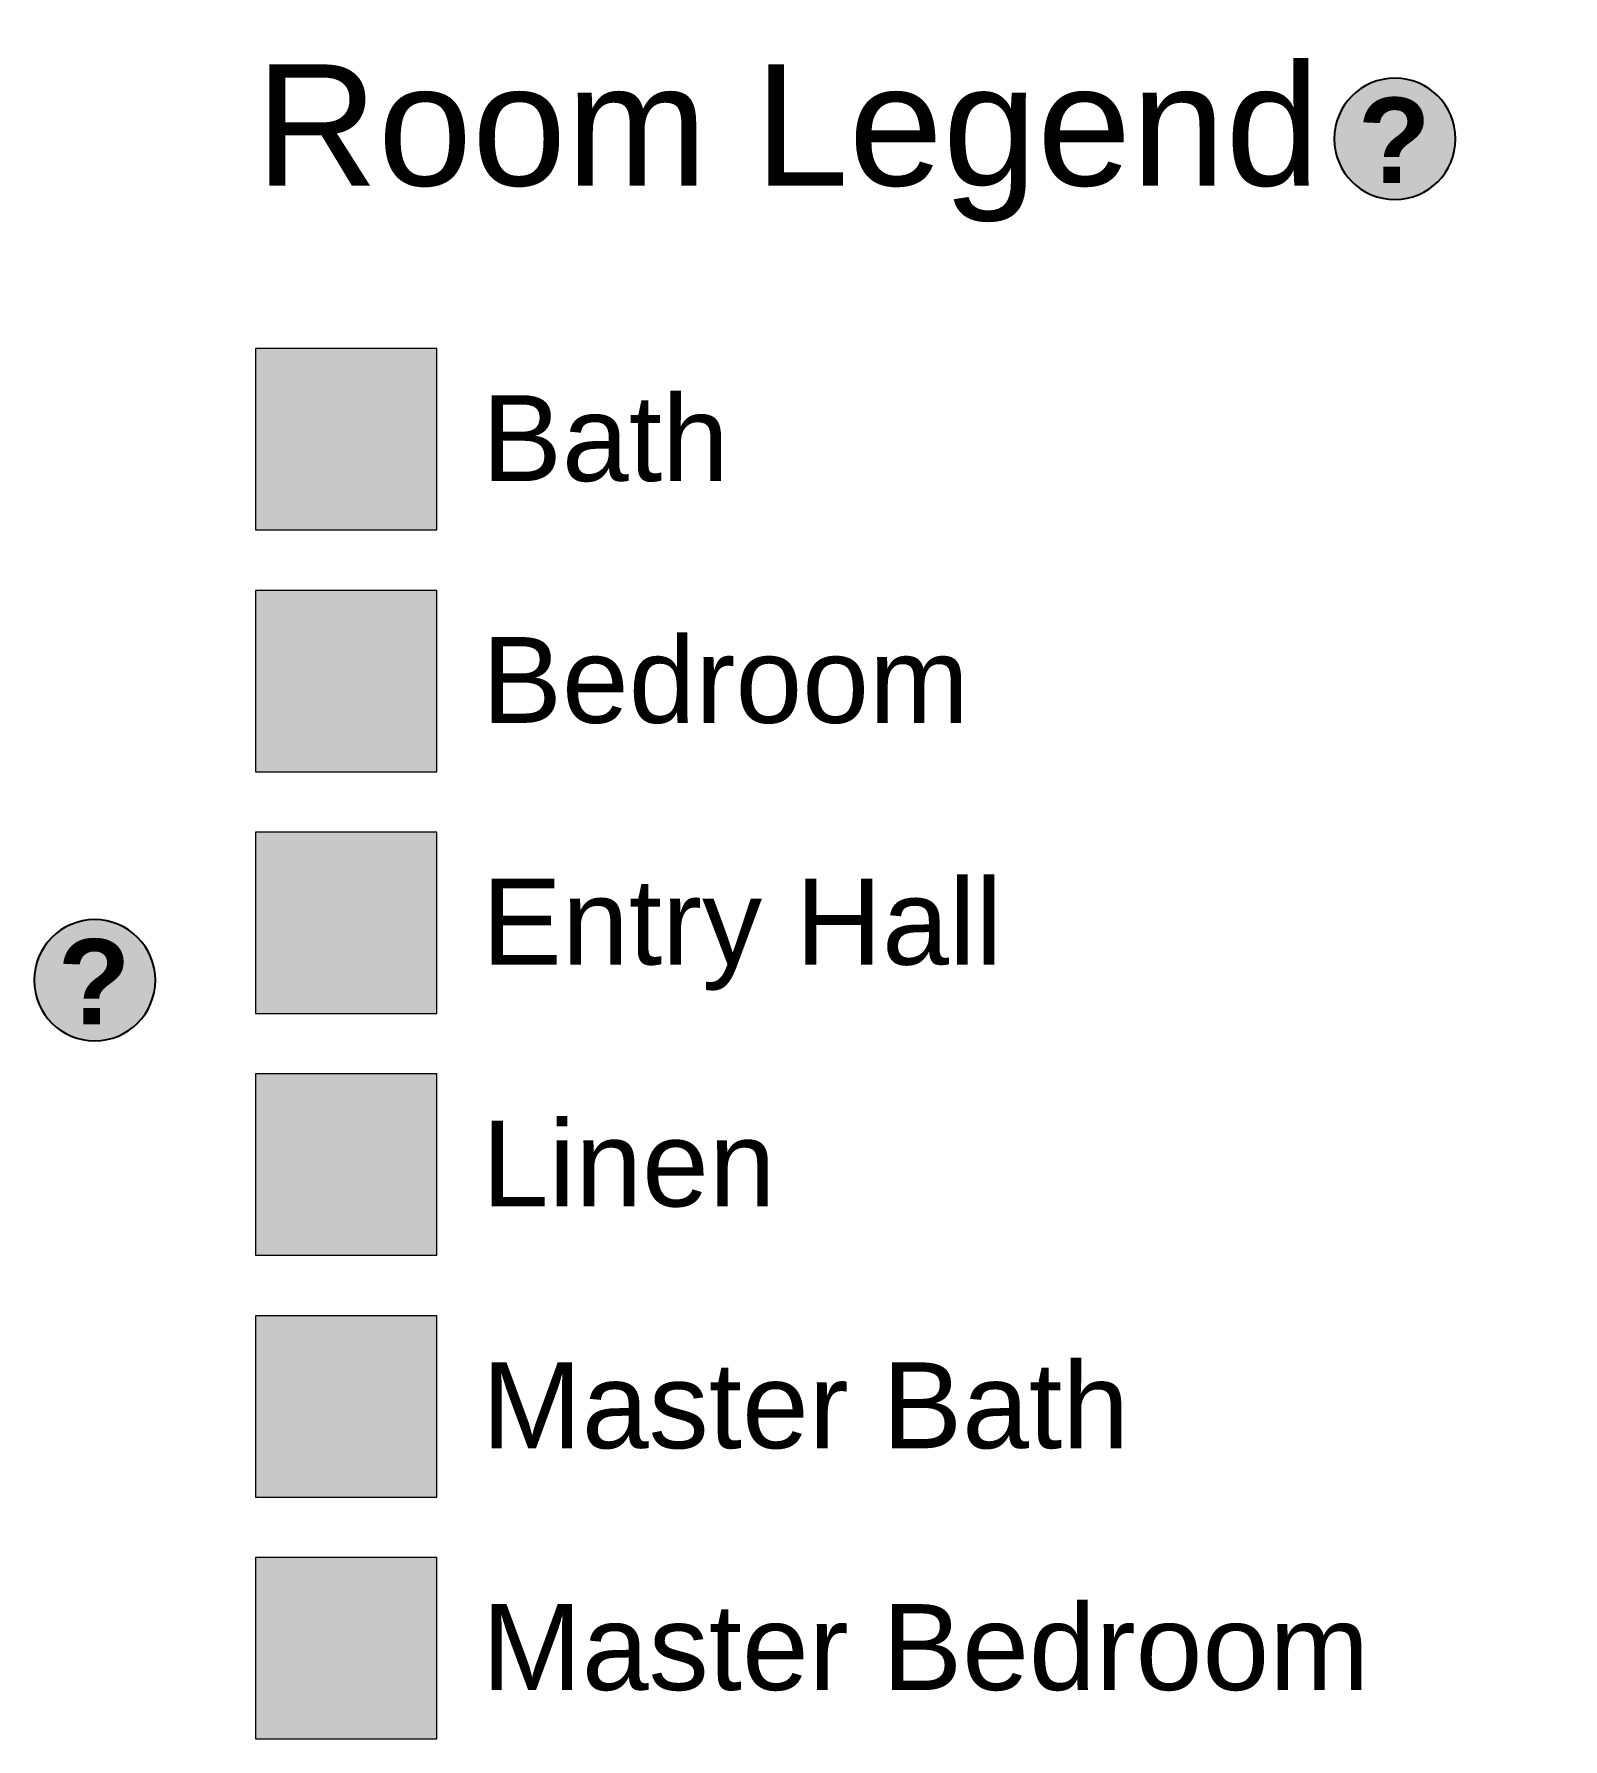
# Model space of a CAD drawing. Header units: millimetres. Extents: x -14653 to 55044, y -19588 to 11008.
# Drawn here: x 31381 to 39386, y -13687 to -4756 of the extents above; entities that cross this region are included whole.
import ezdxf

# ---------------------------------------------------------------- set-up
doc = ezdxf.new("R2010")
doc.units = ezdxf.units.MM
doc.layers.add('A-ANNO-NOTE', color=131, linetype='Continuous', lineweight=9)
doc.layers.add('G-ANNO-LEGN', color=5, linetype='Continuous', lineweight=9)
doc.styles.add('Arial_1', font='arial.ttf', dxfattribs={"height": 450})
doc.styles.add('Arial_6', font='arial.ttf', dxfattribs={"height": 635})
doc.styles.add('Arial_B', font='arialbd.ttf', dxfattribs={"height": 4.464844})

# ---------------------------------------------------------------- blocks, each defined once
blk = doc.blocks.new('Help Button - Select for Help Link-961908-Level 2')
at = {"layer": 'A-ANNO-NOTE'}
h = blk.add_hatch(color=256, dxfattribs=at)
edge = h.paths.add_edge_path(flags=0)
edge.add_arc((0, 0), 3.175, 0, 180)
edge.add_arc((0, 0), 3.175, 180, 360)
at = {"layer": 'A-ANNO-NOTE', "lineweight": 25}
for start, end in [(360, 180), (180, 360)]:
    blk.add_arc((0, 0), 3.175, start, end, dxfattribs=at)
at = {"layer": 'A-ANNO-NOTE', "insert": (-1.939, 2.156), "char_height": 4.46484, "width": 4.56962, "attachment_point": 1, "style": 'Arial_B'}
blk.add_mtext('\\fArial|b1|i0|c0|p34|;?', dxfattribs=at)

msp = doc.modelspace()

# ---------------------------------------------------------------- hatches: boundary and pattern name
at = {"layer": 'G-ANNO-LEGN'}
for color, points in [(253, [(32540, -6403.6), (33490, -6403.6), (33490, -7353.6), (32540, -7353.6)]), (254, [(32540, -7670.3), (33490, -7670.3), (33490, -8620.3), (32540, -8620.3)]), (41, [(32540, -8937), (33490, -8937), (33490, -9887), (32540, -9887)]), (133, [(32540, -10203.6), (33490, -10203.6), (33490, -11153.6), (32540, -11153.6)]), (213, [(32540, -11470.3), (33490, -11470.3), (33490, -12420.3), (32540, -12420.3)]), (173, [(32540, -12737), (33490, -12737), (33490, -13687), (32540, -13687)])]:
    msp.add_hatch(color=color, dxfattribs=at).paths.add_polyline_path(points, flags=0)

# ---------------------------------------------------------------- linework, layer by layer
for p, q in [((32540, -6403.6), (32540, -7353.6)), ((33490, -6403.6), (32540, -6403.6)), ((33490, -7353.6), (33490, -6403.6)), ((32540, -7353.6), (33490, -7353.6)), ((32540, -7670.3), (32540, -8620.3)), ((33490, -7670.3), (32540, -7670.3)), ((33490, -8620.3), (33490, -7670.3)), ((32540, -8620.3), (33490, -8620.3)), ((32540, -8937), (32540, -9887)), ((33490, -8937), (32540, -8937)), ((33490, -9887), (33490, -8937)), ((32540, -9887), (33490, -9887)), ((32540, -10203.6), (32540, -11153.6)), ((33490, -10203.6), (32540, -10203.6)), ((33490, -11153.6), (33490, -10203.6)), ((32540, -11153.6), (33490, -11153.6)), ((32540, -11470.3), (32540, -12420.3)), ((33490, -11470.3), (32540, -11470.3)), ((33490, -12420.3), (33490, -11470.3)), ((32540, -12420.3), (33490, -12420.3)), ((32540, -12737), (32540, -13687)), ((33490, -12737), (32540, -12737)), ((33490, -13687), (33490, -12737)), ((32540, -13687), (33490, -13687))]:
    msp.add_line(p, q, dxfattribs=at)

# ---------------------------------------------------------------- block references
at = {"layer": 'A-ANNO-NOTE', "xscale": 100, "yscale": 100, "zscale": 100}
msp.add_blockref('Help Button - Select for Help Link-961908-Level 2', (31698.1, -9712.6), dxfattribs=at)

# ---------------------------------------------------------------- texts
at = {"layer": 'G-ANNO-LEGN', "attachment_point": 1, "line_spacing_factor": 0.941778, "bg_fill": 3, "box_fill_scale": 1.25, "bg_fill_color": 256, "bg_fill_true_color": 13158600, "bg_fill_transparency": 0}
for s, insert, char_height, width, style in [('Room Legend', (32540, -4914.8), 635, 6638.122, 'Arial_6'), ('Bath', (33725.4, -6647.6), 450, 1548.103, 'Arial_1'), ('Bedroom', (33725.4, -7914.3), 450, 3046.623, 'Arial_1'), ('Entry Hall', (33725.4, -9180.9), 450, 3233.938, 'Arial_1'), ('Linen', (33725.4, -10447.6), 450, 1840.094, 'Arial_1'), ('Master Bath', (33725.4, -11714.3), 450, 4049.309, 'Arial_1'), ('Master Bedroom', (33725.4, -12980.9), 450, 5547.828, 'Arial_1')]:
    msp.add_mtext(s, dxfattribs=dict(at, insert=insert, char_height=char_height, width=width, style=style))

# ---------------------------------------------------------------- next in the draw order: block references
at = {"layer": 'A-ANNO-NOTE', "xscale": 100, "yscale": 100, "zscale": 100}
msp.add_blockref('Help Button - Select for Help Link-961908-Level 2', (38506.1, -5304.7), dxfattribs=at)

doc.saveas('drawing.dxf')
